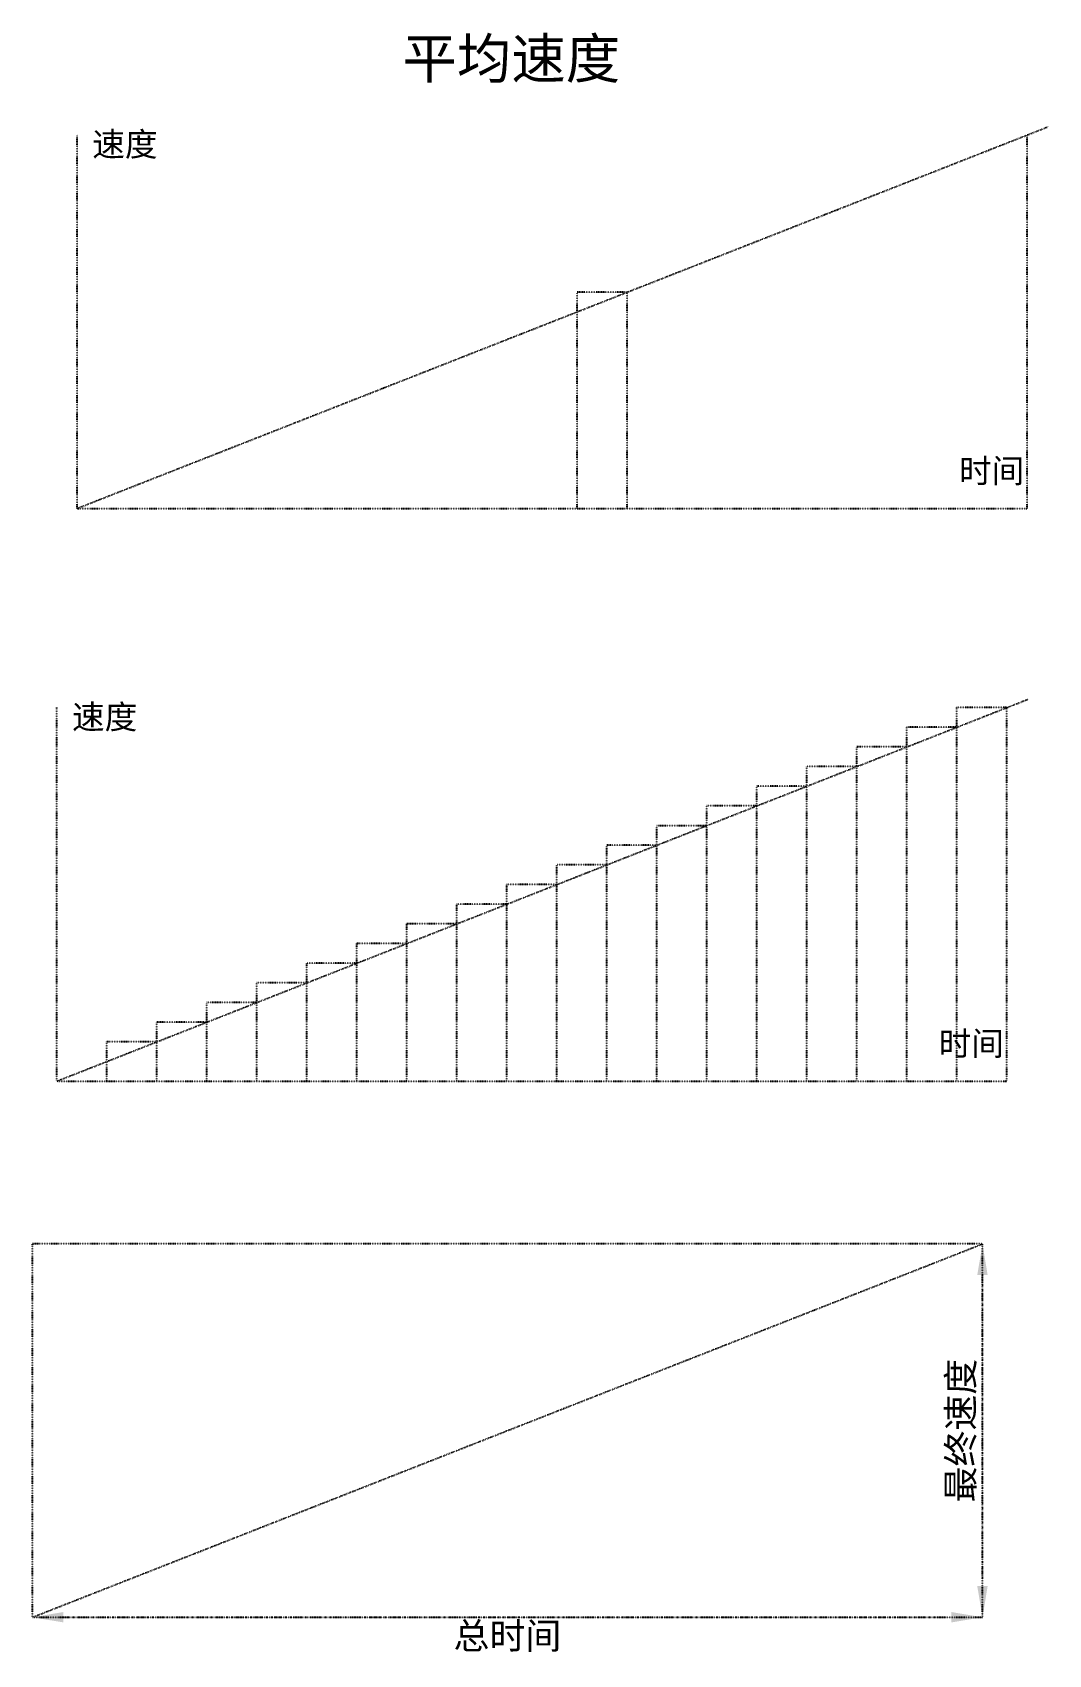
# Model space of a CAD drawing. Header units: millimetres. Extents: x 3979 to 4615, y 1184 to 2200.
import ezdxf

# ---------------------------------------------------------------- set-up
doc = ezdxf.new("R2010")
doc.units = ezdxf.units.MM
doc.linetypes.add('ACAD_ISO07W100', pattern=[3, 0, -3])
doc.linetypes.add('DOT', pattern=[0.25, 0, -0.25])
doc.styles.get("Standard").update_dxf_attribs({"font": ''})
doc.styles.add('w', font='', dxfattribs={"height": 25})
doc.styles.get('Standard').set_extended_font_data('SimSun')
doc.styles.get('w').set_extended_font_data('SimSun')
doc.dimstyles.new('w', dxfattribs={"dimscale": 3, "dimtxt": 5.5, "dimasz": 6.5, "dimexe": 1.25, "dimexo": 0.625, "dimtad": 2, "dimdec": 0, "dimtxsty": 'Standard', "dimcen": 2.5, "dimclrd": 5, "dimclre": 5, "dimadec": 0, "dimazin": 0, "dimtfac": 1, "dimtdec": 0, "dimtmove": 0, "dimatfit": 3, "dimfxl": 1, "dimarcsym": 0})

# ---------------------------------------------------------------- blocks, each defined once
blk = doc.blocks.new('*D32')
at = {"color": 5, "linetype": 'ACAD_ISO07W100', "lineweight": -2}
for p, q in [((4572, 1441.1), (4570.1, 1441.1)), ((4573.9, 1421.6), (4573.9, 1226.8)), ((4572, 1207.3), (4570.1, 1207.3))]:
    blk.add_line(p, q, dxfattribs=at)
at = {"color": 5, "linetype": 'DOT'}
for points in [[(4570.6, 1421.6), (4577.1, 1421.6), (4573.9, 1441.1)], [(4570.6, 1226.8), (4577.1, 1226.8), (4573.9, 1207.3)]]:
    blk.add_solid(points, dxfattribs=at)
at = {"layer": 'Defpoints', "color": 0, "linetype": 'DOT'}
for p in [(4573.9, 1441.1), (4573.9, 1207.3), (4573.9, 1207.3)]:
    blk.add_point(p, dxfattribs=at)
at = {"color": 0, "linetype": 'DOT', "insert": (4561.1, 1324.2), "char_height": 16.5, "attachment_point": 5, "rotation": 90}
blk.add_mtext('最终速度', dxfattribs=at)
blk = doc.blocks.new('*D33')
at = {"color": 5, "linetype": 'ACAD_ISO07W100', "lineweight": -2}
for p, q in [((3978.7, 1209.2), (3978.7, 1211.1)), ((4573.9, 1209.2), (4573.9, 1211.1)), ((3998.2, 1207.3), (4554.4, 1207.3))]:
    blk.add_line(p, q, dxfattribs=at)
at = {"color": 5, "linetype": 'DOT'}
for points in [[(3998.2, 1210.6), (3998.2, 1204.1), (3978.7, 1207.3)], [(4554.4, 1210.6), (4554.4, 1204.1), (4573.9, 1207.3)]]:
    blk.add_solid(points, dxfattribs=at)
at = {"layer": 'Defpoints', "color": 0, "linetype": 'DOT'}
for p in [(3978.7, 1207.3), (4573.9, 1207.3), (4573.9, 1207.3)]:
    blk.add_point(p, dxfattribs=at)
at = {"color": 0, "linetype": 'DOT', "insert": (4276.3, 1194.8), "char_height": 16.5, "attachment_point": 5}
blk.add_mtext('总时间', dxfattribs=at)

msp = doc.modelspace()

# ---------------------------------------------------------------- linework, layer by layer
at = {"linetype": 'DOT'}
for p, q in [((4006.8, 1901.7), (4006.8, 2135.5)), ((4006.8, 1901.7), (4601.9, 2135.5)), ((4601.9, 2135.5), (4615.3, 2140.8)), ((4601.9, 1901.7), (4601.9, 2135.5)), ((4601.9, 1901.7), (4601.9, 2135.5)), ((4320, 1901.7), (4320, 2037.1)), ((4351.3, 2037.1), (4320, 2037.1)), ((4351.3, 1901.7), (4351.3, 2037.1)), ((4006.8, 1901.7), (4601.9, 1901.7)), ((4006.8, 1901.7), (4038.1, 1901.7)), ((3994, 1543), (4602.5, 1782.2)), ((3994, 1543), (3994, 1776.9)), ((4557.8, 1543), (4557.8, 1776.9)), ((4589.1, 1776.9), (4557.8, 1776.9)), ((4589.1, 1543), (4589.1, 1776.9)), ((4589.1, 1543), (4589.1, 1776.9)), ((4526.5, 1543), (4526.5, 1764.6)), ((4557.8, 1764.6), (4526.5, 1764.6)), ((4495.2, 1543), (4495.2, 1752.3)), ((4526.5, 1752.3), (4495.2, 1752.3)), ((4463.8, 1543), (4463.8, 1740)), ((4495.2, 1740), (4463.8, 1740)), ((4432.5, 1543), (4432.5, 1727.7)), ((4463.8, 1727.7), (4432.5, 1727.7)), ((4401.2, 1543), (4401.2, 1715.4)), ((4432.5, 1715.4), (4401.2, 1715.4)), ((4369.9, 1543), (4369.9, 1703)), ((4401.2, 1703), (4369.9, 1703)), ((4338.6, 1543), (4338.6, 1690.7)), ((4369.9, 1690.7), (4338.6, 1690.7)), ((4307.2, 1543), (4307.2, 1678.4)), ((4338.6, 1678.4), (4307.2, 1678.4)), ((4275.9, 1543), (4275.9, 1666.1)), ((4307.2, 1666.1), (4275.9, 1666.1)), ((4244.6, 1543), (4244.6, 1653.8)), ((4275.9, 1653.8), (4244.6, 1653.8)), ((4213.3, 1543), (4213.3, 1641.5)), ((4244.6, 1641.5), (4213.3, 1641.5)), ((4182, 1543), (4182, 1629.2)), ((4213.3, 1629.2), (4182, 1629.2)), ((4150.6, 1543), (4150.6, 1616.9)), ((4182, 1616.9), (4150.6, 1616.9)), ((4119.3, 1543), (4119.3, 1604.6)), ((4150.6, 1604.6), (4119.3, 1604.6)), ((4088, 1543), (4088, 1592.3)), ((4119.3, 1592.3), (4088, 1592.3)), ((4056.7, 1543), (4056.7, 1580)), ((4088, 1580), (4056.7, 1580)), ((4025.3, 1543), (4025.3, 1567.7)), ((4056.7, 1567.7), (4025.3, 1567.7)), ((3994, 1543), (4589.1, 1543)), ((3994, 1543), (4025.3, 1543)), ((3978.7, 1207.3), (3978.7, 1441.1)), ((3978.7, 1207.3), (4573.9, 1441.1)), ((4573.9, 1441.1), (3978.7, 1441.1)), ((4573.9, 1207.3), (4573.9, 1441.1)), ((4573.9, 1207.3), (4573.9, 1441.1)), ((3978.7, 1207.3), (4573.9, 1207.3)), ((3978.7, 1207.3), (4010.1, 1207.3))]:
    msp.add_line(p, q, dxfattribs=at)

# ---------------------------------------------------------------- texts
at = {"linetype": 'DOT', "attachment_point": 1, "style": 'w'}
for s, insert, char_height, width in [('平均速度', (4210.5, 2195.9), 25, 247.025), ('速度', (4016.2, 2137.2), 15, 116.85), ('时间', (4559.1, 1932.7), 15, 42.758), ('速度', (4003.5, 1778.6), 15, 116.85), ('时间', (4546.4, 1574.1), 15, 42.758)]:
    msp.add_mtext(s, dxfattribs=dict(at, insert=insert, char_height=char_height, width=width))

# ---------------------------------------------------------------- dimensions: what is measured, and where the dimension line sits
at = {"linetype": 'DOT'}
dim = msp.add_linear_dim(base=(4573.9, 1207.3), p1=(4573.9, 1441.1), p2=(4573.9, 1207.3), angle=90, text='最终速度', dimstyle='w', dxfattribs=at)
dim.commit()
dim.dimension.update_dxf_attribs({"geometry": '*D32', "text_midpoint": (4561.1, 1324.2)})
dim = msp.add_linear_dim(base=(4573.9, 1207.3), p1=(3978.7, 1207.3), p2=(4573.9, 1207.3), text='总时间', dimstyle='w', dxfattribs=at)
dim.commit()
dim.dimension.update_dxf_attribs({"geometry": '*D33', "text_midpoint": (4276.3, 1194.8)})

doc.saveas('drawing.dxf')
